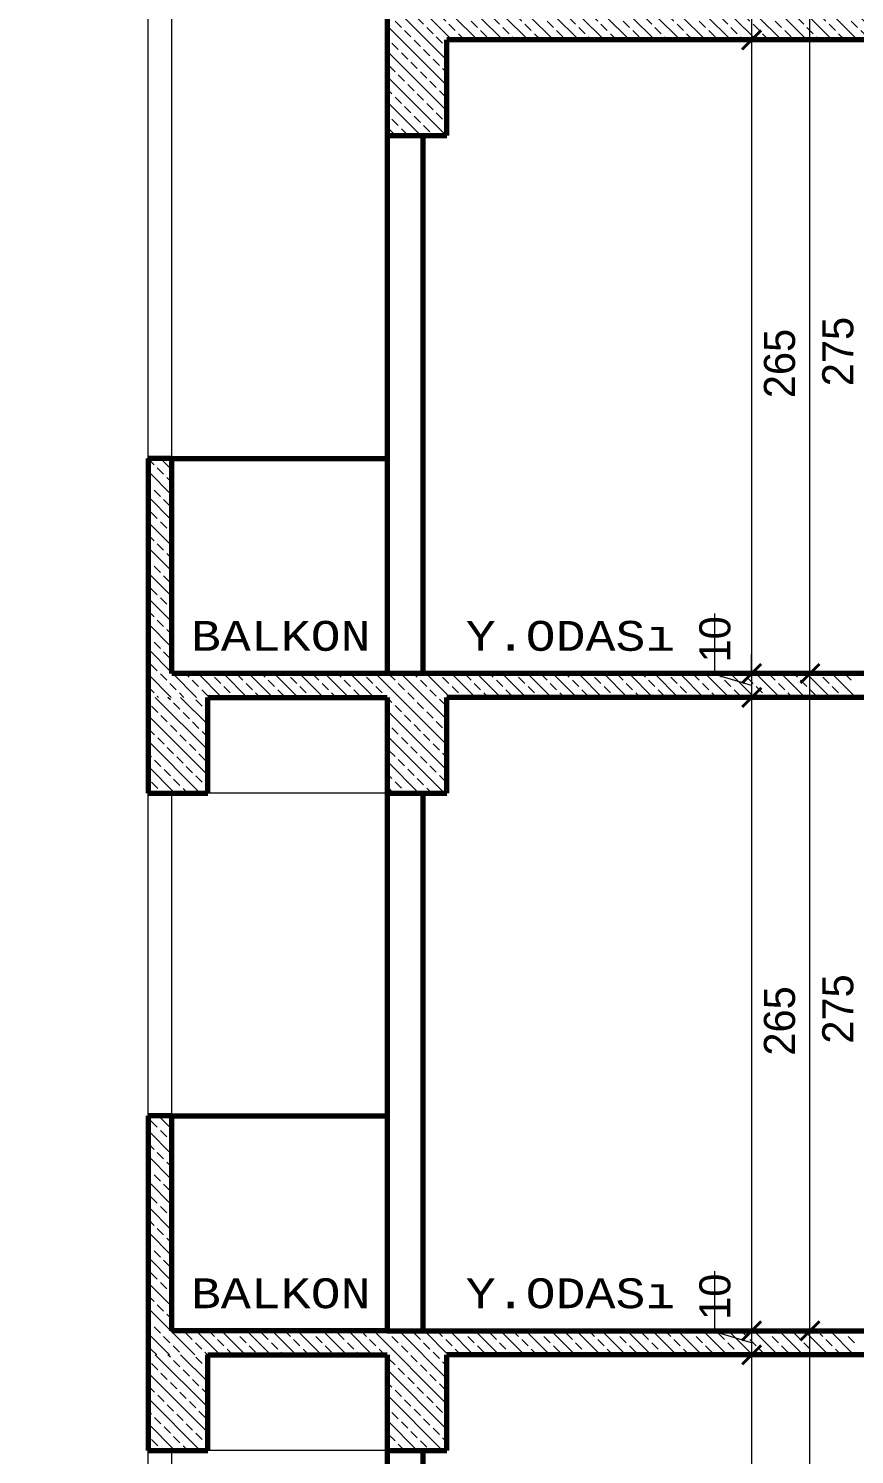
# Model space of a CAD drawing. Header units: millimetres. Extents: x 35860 to 71103, y -11298 to -8385.
# Drawn here: x 54347 to 54693, y -9965 to -9369 of the extents above; entities that cross this region are included whole.
import ezdxf
from ezdxf.enums import TextEntityAlignment as Align

# ---------------------------------------------------------------- set-up
doc = ezdxf.new("R2010")
doc.units = ezdxf.units.MM
doc.header["$MEASUREMENT"] = 0
doc.layers.get('0').update_dxf_attribs({"lineweight": 15})
for name, color, linetype, lineweight in [('02', 2, 'Continuous', 20), ('03_Yazı', 1, 'Continuous', 30), ('07', 3, 'Continuous', 70), ('Ölçü', 140, 'Continuous', 20)]:
    doc.layers.add(name, color=color, linetype=linetype, lineweight=lineweight)
doc.styles.add('C', font='')
doc.styles.get('C').set_extended_font_data('Courier New Tur')

msp = doc.modelspace()

# ---------------------------------------------------------------- hatches: boundary and pattern name
h = msp.add_hatch()
h.set_pattern_fill('ANSI33', color=256, scale=30, style=0)
h.set_pattern_definition([(135, (107399.5166, 65.1045), (5.3033009, 5.3033009), []), (135, (107394.213, 65.1045), (5.3033009, 5.3033009), [3.75, -1.875])])
h.paths.add_polyline_path([(54812.08, -9373.42), (54522.08, -9373.42), (54522.08, -9413.42), (54497.08, -9413.42), (54497.08, -9363.42), (54497.08, -9323.42), (54347.08, -9323.42), (54347.08, -9313.42), (54497.08, -9313.42), (54517.08, -9313.42), (54517.08, -9363.42), (54937.08, -9363.42), (54937.08, -9373.42), (54837.08, -9373.42), (54837.08, -9413.42), (54812.08, -9413.42)])
h = msp.add_hatch()
h.set_pattern_fill('ANSI33', color=256, scale=30, style=0)
h.set_pattern_definition([(135, (108030.7684, 615.1045), (5.3033009, 5.3033009), []), (135, (108025.465, 615.1045), (5.3033009, 5.3033009), [3.75, -1.875])])
h.paths.add_polyline_path([(54397.08, -9648.42), (54422.08, -9648.42), (54422.08, -9688.42), (54397.08, -9688.42)])
h = msp.add_hatch()
h.set_pattern_fill('ANSI33', color=256, scale=30, style=0)
h.set_pattern_definition([(135, (108030.7684, 340.1045), (5.3033009, 5.3033009), []), (135, (108025.465, 340.1045), (5.3033009, 5.3033009), [3.75, -1.875])])
h.paths.add_polyline_path([(54397.08, -9923.42), (54422.08, -9923.42), (54422.08, -9963.42), (54397.08, -9963.42)])

# ---------------------------------------------------------------- linework, layer by layer
for p, q in [((54397.08, -9548.42), (54397.08, -9323.42)), ((54407.08, -9548.42), (54407.08, -9323.42)), ((54399.65, -9551.11), (54397.08, -9548.54)), ((54407.08, -9553.23), (54402.27, -9548.42)), ((54407.08, -9563.84), (54397.08, -9553.84)), ((54403.63, -9555.08), (54400.98, -9552.43)), ((54398.33, -9560.39), (54397.08, -9559.14)), ((54402.31, -9564.36), (54399.65, -9561.71)), ((54407.08, -9558.54), (54404.96, -9556.41)), ((54407.08, -9574.45), (54397.08, -9564.45)), ((54406.28, -9568.34), (54403.63, -9565.69)), ((54400.98, -9573.64), (54398.33, -9570.99)), ((54407.08, -9585.05), (54397.08, -9575.05)), ((54404.96, -9577.62), (54402.31, -9574.97)), ((54407.08, -9579.75), (54406.28, -9578.95)), ((54399.65, -9582.93), (54397.08, -9580.36)), ((54403.63, -9586.9), (54400.98, -9584.25)), ((54407.08, -9595.66), (54397.08, -9585.66)), ((54398.33, -9592.21), (54397.08, -9590.96)), ((54407.08, -9590.36), (54404.96, -9588.23)), ((54407.08, -9606.27), (54397.08, -9596.27)), ((54402.31, -9596.18), (54399.65, -9593.53)), ((54406.28, -9600.16), (54403.63, -9597.51)), ((54400.98, -9605.46), (54398.33, -9602.81)), ((54407.08, -9616.87), (54397.08, -9606.87)), ((54404.96, -9609.44), (54402.31, -9606.79)), ((54399.65, -9614.75), (54397.08, -9612.18)), ((54407.08, -9611.57), (54406.28, -9610.77)), ((54407.08, -9627.48), (54397.08, -9617.48)), ((54403.63, -9618.72), (54400.98, -9616.07)), ((54407.08, -9622.18), (54404.96, -9620.05)), ((54398.33, -9624.03), (54397.08, -9622.78)), ((54402.31, -9628), (54399.65, -9625.35)), ((54407.08, -9638.09), (54397.08, -9628.09)), ((54406.28, -9631.98), (54403.63, -9629.33)), ((54406.81, -9648.42), (54397.08, -9638.69)), ((54400.98, -9637.28), (54398.33, -9634.63)), ((54404.96, -9641.26), (54402.31, -9638.61)), ((54417.42, -9648.42), (54407.42, -9638.42)), ((54414.24, -9639.94), (54412.72, -9638.42)), ((54428.03, -9648.42), (54418.03, -9638.42)), ((54423.52, -9638.61), (54423.33, -9638.42)), ((54438.63, -9648.42), (54428.63, -9638.42)), ((54436.78, -9641.26), (54434.13, -9638.61)), ((54449.24, -9648.42), (54439.24, -9638.42)), ((54446.06, -9639.94), (54444.54, -9638.42)), ((54459.85, -9648.42), (54449.85, -9638.42)), ((54455.34, -9638.61), (54455.15, -9638.42)), ((54470.45, -9648.42), (54460.45, -9638.42)), ((54468.6, -9641.26), (54465.94, -9638.61)), ((54481.06, -9648.42), (54471.06, -9638.42)), ((54477.88, -9639.94), (54476.36, -9638.42)), ((54491.67, -9648.42), (54481.67, -9638.42)), ((54487.16, -9638.61), (54486.97, -9638.42)), ((54522.08, -9668.23), (54492.27, -9638.42)), ((54500.42, -9641.26), (54497.76, -9638.61)), ((54522.08, -9657.63), (54502.88, -9638.42)), ((54509.7, -9639.94), (54508.18, -9638.42)), ((54523.49, -9648.42), (54513.49, -9638.42)), ((54518.98, -9638.61), (54518.79, -9638.42)), ((54534.09, -9648.42), (54524.09, -9638.42)), ((54532.24, -9641.26), (54529.58, -9638.61)), ((54544.7, -9648.42), (54534.7, -9638.42)), ((54541.52, -9639.94), (54540, -9638.42)), ((54555.31, -9648.42), (54545.31, -9638.42)), ((54550.8, -9638.61), (54550.61, -9638.42)), ((54565.91, -9648.42), (54555.91, -9638.42)), ((54564.06, -9641.26), (54561.4, -9638.61)), ((54576.52, -9648.42), (54566.52, -9638.42)), ((54573.34, -9639.94), (54571.82, -9638.42)), ((54587.13, -9648.42), (54577.13, -9638.42)), ((54582.62, -9638.61), (54582.43, -9638.42)), ((54597.73, -9648.42), (54587.73, -9638.42)), ((54595.88, -9641.26), (54593.22, -9638.61)), ((54608.34, -9648.42), (54598.34, -9638.42)), ((54605.16, -9639.94), (54603.64, -9638.42)), ((54618.95, -9648.42), (54608.95, -9638.42)), ((54614.44, -9638.61), (54614.25, -9638.42)), ((54629.55, -9648.42), (54619.55, -9638.42)), ((54627.7, -9641.26), (54625.04, -9638.61)), ((54640.16, -9648.42), (54630.16, -9638.42)), ((54636.98, -9639.94), (54635.46, -9638.42)), ((54650.77, -9648.42), (54640.77, -9638.42)), ((54646.26, -9638.61), (54646.07, -9638.42)), ((54661.37, -9648.42), (54651.37, -9638.42)), ((54659.52, -9641.26), (54656.86, -9638.61)), ((54671.98, -9648.42), (54661.98, -9638.42)), ((54668.8, -9639.94), (54667.28, -9638.42)), ((54682.59, -9648.42), (54672.59, -9638.42)), ((54678.08, -9638.61), (54677.89, -9638.42)), ((54693.19, -9648.42), (54683.19, -9638.42)), ((54691.34, -9641.26), (54688.68, -9638.61)), ((54399.65, -9646.57), (54397.08, -9644)), ((54408.93, -9645.24), (54406.28, -9642.59)), ((54418.22, -9643.91), (54415.56, -9641.26)), ((54422.19, -9647.89), (54419.54, -9645.24)), ((54427.5, -9642.59), (54424.84, -9639.94)), ((54431.47, -9646.57), (54428.82, -9643.91)), ((54440.75, -9645.24), (54438.1, -9642.59)), ((54450.04, -9643.91), (54447.38, -9641.26)), ((54454.01, -9647.89), (54451.36, -9645.24)), ((54459.32, -9642.59), (54456.66, -9639.94)), ((54463.29, -9646.57), (54460.64, -9643.91)), ((54472.57, -9645.24), (54469.92, -9642.59)), ((54481.85, -9643.91), (54479.2, -9641.26)), ((54485.83, -9647.89), (54483.18, -9645.24)), ((54491.14, -9642.59), (54488.48, -9639.94)), ((54495.11, -9646.57), (54492.46, -9643.91)), ((54504.39, -9645.24), (54501.74, -9642.59)), ((54513.67, -9643.91), (54511.02, -9641.26)), ((54517.65, -9647.89), (54515, -9645.24)), ((54522.96, -9642.59), (54520.3, -9639.94)), ((54526.93, -9646.57), (54524.28, -9643.91)), ((54536.21, -9645.24), (54533.56, -9642.59)), ((54545.49, -9643.91), (54542.84, -9641.26)), ((54549.47, -9647.89), (54546.82, -9645.24)), ((54554.78, -9642.59), (54552.12, -9639.94)), ((54558.75, -9646.57), (54556.1, -9643.91)), ((54568.03, -9645.24), (54565.38, -9642.59)), ((54577.31, -9643.91), (54574.66, -9641.26)), ((54581.29, -9647.89), (54578.64, -9645.24)), ((54586.6, -9642.59), (54583.94, -9639.94)), ((54590.57, -9646.57), (54587.92, -9643.91)), ((54599.85, -9645.24), (54597.2, -9642.59)), ((54609.13, -9643.91), (54606.48, -9641.26)), ((54613.11, -9647.89), (54610.46, -9645.24)), ((54618.41, -9642.59), (54615.76, -9639.94)), ((54622.39, -9646.57), (54619.74, -9643.91)), ((54631.67, -9645.24), (54629.02, -9642.59)), ((54640.95, -9643.91), (54638.3, -9641.26)), ((54644.93, -9647.89), (54642.28, -9645.24)), ((54650.23, -9642.59), (54647.58, -9639.94)), ((54654.21, -9646.57), (54651.56, -9643.91)), ((54663.49, -9645.24), (54660.84, -9642.59)), ((54672.77, -9643.91), (54670.12, -9641.26)), ((54676.75, -9647.89), (54674.1, -9645.24)), ((54682.05, -9642.59), (54679.4, -9639.94)), ((54686.03, -9646.57), (54683.38, -9643.91)), ((54401.51, -9648.42), (54400.98, -9647.89)), ((54412.12, -9648.42), (54410.26, -9646.57)), ((54433.33, -9648.42), (54432.8, -9647.89)), ((54443.94, -9648.42), (54442.08, -9646.57)), ((54465.15, -9648.42), (54464.62, -9647.89)), ((54475.76, -9648.42), (54473.9, -9646.57)), ((54496.97, -9648.42), (54496.44, -9647.89)), ((54499.09, -9650.54), (54497.08, -9648.54)), ((54508.37, -9649.22), (54505.72, -9646.57)), ((54512.35, -9653.19), (54509.7, -9650.54)), ((54521.63, -9651.87), (54518.98, -9649.22)), ((54528.79, -9648.42), (54528.26, -9647.89)), ((54539.4, -9648.42), (54537.54, -9646.57)), ((54560.61, -9648.42), (54560.08, -9647.89)), ((54571.22, -9648.42), (54569.36, -9646.57)), ((54592.43, -9648.42), (54591.9, -9647.89)), ((54603.04, -9648.42), (54601.18, -9646.57)), ((54624.25, -9648.42), (54623.72, -9647.89)), ((54634.86, -9648.42), (54633, -9646.57)), ((54656.07, -9648.42), (54655.54, -9647.89)), ((54666.68, -9648.42), (54664.82, -9646.57)), ((54687.89, -9648.42), (54687.36, -9647.89)), ((54522.08, -9678.84), (54497.08, -9653.84)), ((54503.07, -9654.52), (54500.42, -9651.87)), ((54507.05, -9658.5), (54504.39, -9655.85)), ((54516.33, -9657.17), (54513.67, -9654.52)), ((54497.76, -9659.82), (54497.08, -9659.14)), ((54501.74, -9663.8), (54499.09, -9661.15)), ((54511.02, -9662.48), (54508.37, -9659.82)), ((54520.3, -9661.15), (54517.65, -9658.5)), ((54522.08, -9662.93), (54521.63, -9662.48)), ((54521.06, -9688.42), (54497.08, -9664.45)), ((54505.72, -9667.78), (54503.07, -9665.13)), ((54509.7, -9671.76), (54507.05, -9669.1)), ((54515, -9666.45), (54512.35, -9663.8)), ((54518.98, -9670.43), (54516.33, -9667.78)), ((54510.45, -9688.42), (54497.08, -9675.05)), ((54500.42, -9673.08), (54497.76, -9670.43)), ((54504.39, -9677.06), (54501.74, -9674.41)), ((54513.67, -9675.73), (54511.02, -9673.08)), ((54522.08, -9673.54), (54520.3, -9671.76)), ((54499.09, -9682.36), (54497.08, -9680.36)), ((54508.37, -9681.04), (54505.72, -9678.38)), ((54517.65, -9679.71), (54515, -9677.06)), ((54521.63, -9683.69), (54518.98, -9681.04)), ((54499.85, -9688.42), (54497.08, -9685.66)), ((54503.07, -9686.34), (54500.42, -9683.69)), ((54512.35, -9685.01), (54509.7, -9682.36)), ((54515.76, -9688.42), (54513.67, -9686.34)), ((54397.08, -9823.42), (54397.08, -9688.42)), ((54407.08, -9823.42), (54407.08, -9688.42)), ((54505.15, -9688.42), (54504.39, -9687.67)), ((54407.08, -9829), (54401.5, -9823.42)), ((54407.08, -9839.61), (54397.08, -9829.61)), ((54400.98, -9828.2), (54398.33, -9825.55)), ((54404.96, -9832.18), (54402.31, -9829.53)), ((54399.65, -9837.48), (54397.08, -9834.91)), ((54407.08, -9834.31), (54406.28, -9833.51)), ((54407.08, -9850.22), (54397.08, -9840.22)), ((54403.63, -9841.46), (54400.98, -9838.81)), ((54398.33, -9846.76), (54397.08, -9845.52)), ((54407.08, -9844.91), (54404.96, -9842.79)), ((54407.08, -9860.82), (54397.08, -9850.82)), ((54402.31, -9850.74), (54399.65, -9848.09)), ((54406.28, -9854.72), (54403.63, -9852.07)), ((54400.98, -9860.02), (54398.33, -9857.37)), ((54407.08, -9871.43), (54397.08, -9861.43)), ((54404.96, -9864), (54402.31, -9861.35)), ((54407.08, -9866.13), (54406.28, -9865.33)), ((54399.65, -9869.3), (54397.08, -9866.73)), ((54403.63, -9873.28), (54400.98, -9870.63)), ((54407.08, -9882.04), (54397.08, -9872.04)), ((54398.33, -9878.58), (54397.08, -9877.34)), ((54407.08, -9876.73), (54404.96, -9874.61)), ((54407.08, -9892.64), (54397.08, -9882.64)), ((54402.31, -9882.56), (54399.65, -9879.91)), ((54400.98, -9891.84), (54398.33, -9889.19)), ((54406.28, -9886.54), (54403.63, -9883.89)), ((54407.08, -9903.25), (54397.08, -9893.25)), ((54404.96, -9895.82), (54402.31, -9893.17)), ((54399.65, -9901.12), (54397.08, -9898.55)), ((54407.08, -9897.95), (54406.28, -9897.15)), ((54416.65, -9923.42), (54397.08, -9903.86)), ((54403.63, -9905.1), (54400.98, -9902.45)), ((54407.08, -9908.55), (54404.96, -9906.43)), ((54398.33, -9910.4), (54397.08, -9909.16)), ((54402.31, -9914.38), (54399.65, -9911.73)), ((54427.26, -9923.42), (54417.26, -9913.42)), ((54424.84, -9915.71), (54422.56, -9913.42)), ((54437.86, -9923.42), (54427.86, -9913.42)), ((54434.13, -9914.38), (54433.17, -9913.42)), ((54448.47, -9923.42), (54438.47, -9913.42)), ((54459.08, -9923.42), (54449.08, -9913.42)), ((54456.66, -9915.71), (54454.38, -9913.42)), ((54469.68, -9923.42), (54459.68, -9913.42)), ((54465.94, -9914.38), (54464.99, -9913.42)), ((54480.29, -9923.42), (54470.29, -9913.42)), ((54490.9, -9923.42), (54480.9, -9913.42)), ((54488.48, -9915.71), (54486.2, -9913.42)), ((54522.08, -9944), (54491.5, -9913.42)), ((54497.76, -9914.38), (54496.81, -9913.42)), ((54522.08, -9933.4), (54502.11, -9913.42)), ((54522.72, -9923.42), (54512.72, -9913.42)), ((54520.3, -9915.71), (54518.02, -9913.42)), ((54533.32, -9923.42), (54523.32, -9913.42)), ((54529.58, -9914.38), (54528.63, -9913.42)), ((54543.93, -9923.42), (54533.93, -9913.42)), ((54554.53, -9923.42), (54544.53, -9913.42)), ((54552.12, -9915.71), (54549.84, -9913.42)), ((54565.14, -9923.42), (54555.14, -9913.42)), ((54561.4, -9914.38), (54560.44, -9913.42)), ((54575.75, -9923.42), (54565.75, -9913.42)), ((54586.35, -9923.42), (54576.35, -9913.42)), ((54583.94, -9915.71), (54581.66, -9913.42)), ((54596.96, -9923.42), (54586.96, -9913.42)), ((54593.22, -9914.38), (54592.26, -9913.42)), ((54607.57, -9923.42), (54597.57, -9913.42)), ((54618.17, -9923.42), (54608.17, -9913.42)), ((54615.76, -9915.71), (54613.48, -9913.42)), ((54628.78, -9923.42), (54618.78, -9913.42)), ((54625.04, -9914.38), (54624.08, -9913.42)), ((54639.39, -9923.42), (54629.39, -9913.42)), ((54649.99, -9923.42), (54639.99, -9913.42)), ((54647.58, -9915.71), (54645.3, -9913.42)), ((54660.6, -9923.42), (54650.6, -9913.42)), ((54656.86, -9914.38), (54655.9, -9913.42)), ((54671.21, -9923.42), (54661.21, -9913.42)), ((54681.81, -9923.42), (54671.81, -9913.42)), ((54679.4, -9915.71), (54677.12, -9913.42)), ((54692.42, -9923.42), (54682.42, -9913.42)), ((54688.68, -9914.38), (54687.72, -9913.42)), ((54406.04, -9923.42), (54397.08, -9914.46)), ((54406.28, -9918.36), (54403.63, -9915.71)), ((54415.56, -9917.03), (54412.91, -9914.38)), ((54419.54, -9921.01), (54416.89, -9918.36)), ((54428.82, -9919.69), (54426.17, -9917.03)), ((54438.1, -9918.36), (54435.45, -9915.71)), ((54447.38, -9917.03), (54444.73, -9914.38)), ((54451.36, -9921.01), (54448.71, -9918.36)), ((54460.64, -9919.69), (54457.99, -9917.03)), ((54469.92, -9918.36), (54467.27, -9915.71)), ((54479.2, -9917.03), (54476.55, -9914.38)), ((54483.18, -9921.01), (54480.53, -9918.36)), ((54492.46, -9919.69), (54489.81, -9917.03)), ((54501.74, -9918.36), (54499.09, -9915.71)), ((54511.02, -9917.03), (54508.37, -9914.38)), ((54515, -9921.01), (54512.35, -9918.36)), ((54524.28, -9919.69), (54521.63, -9917.03)), ((54533.56, -9918.36), (54530.91, -9915.71)), ((54542.84, -9917.03), (54540.19, -9914.38)), ((54546.82, -9921.01), (54544.17, -9918.36)), ((54556.1, -9919.69), (54553.45, -9917.03)), ((54565.38, -9918.36), (54562.73, -9915.71)), ((54574.66, -9917.03), (54572.01, -9914.38)), ((54578.64, -9921.01), (54575.99, -9918.36)), ((54587.92, -9919.69), (54585.27, -9917.03)), ((54597.2, -9918.36), (54594.55, -9915.71)), ((54606.48, -9917.03), (54603.83, -9914.38)), ((54610.46, -9921.01), (54607.81, -9918.36)), ((54619.74, -9919.69), (54617.09, -9917.03)), ((54629.02, -9918.36), (54626.37, -9915.71)), ((54638.3, -9917.03), (54635.65, -9914.38)), ((54642.28, -9921.01), (54639.63, -9918.36)), ((54651.56, -9919.69), (54648.91, -9917.03)), ((54660.84, -9918.36), (54658.19, -9915.71)), ((54670.12, -9917.03), (54667.47, -9914.38)), ((54674.1, -9921.01), (54671.45, -9918.36)), ((54683.38, -9919.69), (54680.73, -9917.03)), ((54692.66, -9918.36), (54690.01, -9915.71)), ((54400.74, -9923.42), (54398.33, -9921.01)), ((54410.26, -9922.34), (54407.61, -9919.69)), ((54421.95, -9923.42), (54420.87, -9922.34)), ((54432.56, -9923.42), (54430.15, -9921.01)), ((54442.08, -9922.34), (54439.43, -9919.69)), ((54453.77, -9923.42), (54452.69, -9922.34)), ((54464.38, -9923.42), (54461.97, -9921.01)), ((54473.9, -9922.34), (54471.25, -9919.69)), ((54485.59, -9923.42), (54484.51, -9922.34)), ((54496.2, -9923.42), (54493.79, -9921.01)), ((54500.42, -9927.64), (54497.76, -9924.99)), ((54505.72, -9922.34), (54503.07, -9919.69)), ((54509.7, -9926.31), (54507.05, -9923.66)), ((54518.98, -9924.99), (54516.33, -9922.34)), ((54528.02, -9923.42), (54525.61, -9921.01)), ((54537.54, -9922.34), (54534.89, -9919.69)), ((54549.23, -9923.42), (54548.15, -9922.34)), ((54559.84, -9923.42), (54557.43, -9921.01)), ((54569.36, -9922.34), (54566.71, -9919.69)), ((54581.05, -9923.42), (54579.97, -9922.34)), ((54591.66, -9923.42), (54589.25, -9921.01)), ((54601.18, -9922.34), (54598.53, -9919.69)), ((54612.87, -9923.42), (54611.79, -9922.34)), ((54623.48, -9923.42), (54621.07, -9921.01)), ((54633, -9922.34), (54630.35, -9919.69)), ((54644.69, -9923.42), (54643.61, -9922.34)), ((54655.3, -9923.42), (54652.89, -9921.01)), ((54664.82, -9922.34), (54662.17, -9919.69)), ((54676.51, -9923.42), (54675.43, -9922.34)), ((54687.12, -9923.42), (54684.71, -9921.01)), ((54522.08, -9954.61), (54497.08, -9929.61)), ((54504.39, -9931.62), (54501.74, -9928.97)), ((54513.67, -9930.29), (54511.02, -9927.64)), ((54522.08, -9928.09), (54520.3, -9926.31)), ((54499.09, -9936.92), (54497.08, -9934.91)), ((54508.37, -9935.6), (54505.72, -9932.94)), ((54512.35, -9939.57), (54509.7, -9936.92)), ((54517.65, -9934.27), (54515, -9931.62)), ((54521.63, -9938.25), (54518.98, -9935.6)), ((54520.29, -9963.42), (54497.08, -9940.22)), ((54503.07, -9940.9), (54500.42, -9938.25)), ((54507.05, -9944.88), (54504.39, -9942.22)), ((54516.33, -9943.55), (54513.67, -9940.9)), ((54497.76, -9946.2), (54497.08, -9945.52)), ((54501.74, -9950.18), (54499.09, -9947.53)), ((54511.02, -9948.85), (54508.37, -9946.2)), ((54520.3, -9947.53), (54517.65, -9944.88)), ((54522.08, -9949.31), (54521.63, -9948.85)), ((54509.68, -9963.42), (54497.08, -9950.82)), ((54505.72, -9954.16), (54503.07, -9951.5)), ((54515, -9952.83), (54512.35, -9950.18)), ((54518.98, -9956.81), (54516.33, -9954.16)), ((54500.42, -9959.46), (54497.76, -9956.81)), ((54504.38, -9963.42), (54501.74, -9960.79)), ((54509.7, -9958.13), (54507.05, -9955.48)), ((54513.67, -9962.11), (54511.02, -9959.46)), ((54522.08, -9959.91), (54520.3, -9958.13)), ((54397.08, -10098.42), (54397.08, -9963.42)), ((54407.08, -10098.42), (54407.08, -9963.42)), ((54499.08, -9963.42), (54497.08, -9961.43))]:
    msp.add_line(p, q)
at = {"linetype": 'ByBlock', "const_width": 1.2}
for points in [[(54653.63, -9369.42), (54645.63, -9377.42)], [(54645.63, -9377.42), (54653.63, -9369.42)], [(54653.63, -9634.42), (54645.63, -9642.42)], [(54653.63, -9634.42), (54645.63, -9642.42)], [(54678.03, -9634.42), (54670.03, -9642.42)], [(54670.03, -9642.42), (54678.03, -9634.42)], [(54645.63, -9652.42), (54653.63, -9644.42)], [(54645.63, -9652.42), (54653.63, -9644.42)], [(54645.63, -9917.42), (54653.63, -9909.42)], [(54653.63, -9909.42), (54645.63, -9917.42)], [(54678.03, -9909.42), (54670.03, -9917.42)], [(54670.03, -9917.42), (54678.03, -9909.42)], [(54653.63, -9919.42), (54645.63, -9927.42)], [(54645.63, -9927.42), (54653.63, -9919.42)]]:
    msp.add_lwpolyline(points, dxfattribs=at)
for p in [(54649.63, -9373.42), (54649.63, -9373.42), (54649.63, -9373.42), (54649.63, -9638.42), (54649.63, -9638.42), (54649.63, -9638.42), (54674.03, -9638.42), (54674.03, -9638.42), (54674.03, -9638.42), (54649.63, -9648.42), (54649.63, -9648.42), (54649.63, -9648.42), (54649.63, -9913.42), (54649.63, -9913.42), (54649.63, -9913.42), (54674.03, -9913.42), (54674.03, -9913.42), (54674.03, -9913.42), (54649.63, -9923.42), (54649.63, -9923.42), (54649.63, -9923.42)]:
    msp.add_point(p)
at = {"layer": '02'}
for p, q in [((54497.08, -9688.42), (54422.08, -9688.42)), ((54497.08, -9963.42), (54422.08, -9963.42))]:
    msp.add_line(p, q, dxfattribs=at)
at = {"layer": '07'}
for p, q in [((54497.08, -9363.42), (54497.08, -9413.42)), ((54522.08, -9413.42), (54522.08, -9373.42)), ((54812.08, -9373.42), (54522.08, -9373.42)), ((54497.08, -9413.42), (54522.08, -9413.42)), ((54497.08, -9413.42), (54497.08, -9638.42)), ((54512.08, -9413.42), (54512.08, -9638.42)), ((54407.08, -9548.42), (54397.08, -9548.42)), ((54397.08, -9548.42), (54397.08, -9648.42)), ((54407.08, -9638.42), (54407.08, -9548.42)), ((54407.08, -9548.42), (54497.08, -9548.42)), ((54497.08, -9638.42), (54407.08, -9638.42)), ((54937.08, -9638.42), (54497.08, -9638.42)), ((54397.08, -9648.42), (54397.08, -9688.42)), ((54422.08, -9648.42), (54497.08, -9648.42)), ((54422.08, -9688.42), (54422.08, -9648.42)), ((54497.08, -9648.42), (54497.08, -9688.42)), ((54522.08, -9688.42), (54522.08, -9648.42)), ((54812.08, -9648.42), (54522.08, -9648.42)), ((54397.08, -9688.42), (54422.08, -9688.42)), ((54497.08, -9688.42), (54522.08, -9688.42)), ((54497.08, -9688.42), (54497.08, -9913.42)), ((54512.08, -9688.42), (54512.08, -9913.42)), ((54407.08, -9823.42), (54397.08, -9823.42)), ((54397.08, -9823.42), (54397.08, -9923.42)), ((54407.08, -9913.42), (54407.08, -9823.42)), ((54407.08, -9823.42), (54497.08, -9823.42)), ((54497.08, -9913.42), (54407.08, -9913.42)), ((54497.08, -9913.42), (54937.08, -9913.42)), ((54397.08, -9923.42), (54397.08, -9963.42)), ((54422.08, -9923.42), (54497.08, -9923.42)), ((54422.08, -9963.42), (54422.08, -9923.42)), ((54497.08, -9923.42), (54497.08, -9963.42)), ((54522.08, -9963.42), (54522.08, -9923.42)), ((54812.08, -9923.42), (54522.08, -9923.42)), ((54397.08, -9963.42), (54422.08, -9963.42)), ((54497.08, -9963.42), (54522.08, -9963.42)), ((54497.08, -9963.42), (54497.08, -10188.42)), ((54512.08, -9963.42), (54512.08, -10188.42))]:
    msp.add_line(p, q, dxfattribs=at)
at = {"layer": 'Ölçü'}
for p, q in [((54649.63, -9363.42), (54649.63, -9373.42)), ((54674.03, -9638.42), (54674.03, -9363.42)), ((54649.63, -9373.42), (54649.63, -9638.42)), ((54650.26, -9373.42), (54650.88, -9373.42)), ((54634.24, -9638.81), (54634.24, -9613.38)), ((54649.63, -9638.42), (54649.63, -9630.42)), ((54649.63, -9643.42), (54634.24, -9638.81)), ((54649.01, -9638.42), (54648.38, -9638.42)), ((54649.63, -9638.42), (54649.63, -9648.42)), ((54674.03, -9913.42), (54674.03, -9638.42)), ((54674.66, -9638.42), (54675.28, -9638.42)), ((54649.01, -9648.42), (54648.38, -9648.42)), ((54649.63, -9648.42), (54649.63, -9913.42)), ((54649.63, -9648.42), (54649.63, -9656.42)), ((54634.24, -9913.81), (54634.24, -9888.38)), ((54649.01, -9913.42), (54648.38, -9913.42)), ((54649.63, -9913.42), (54649.63, -9923.42)), ((54674.03, -10188.42), (54674.03, -9913.42)), ((54674.66, -9913.42), (54675.28, -9913.42)), ((54649.63, -9918.42), (54634.24, -9913.81)), ((54649.01, -9923.42), (54648.38, -9923.42)), ((54649.63, -9923.42), (54649.63, -10188.42))]:
    msp.add_line(p, q, dxfattribs=at)

# ---------------------------------------------------------------- texts
at = {"layer": '03_Yazı'}
for s, p in [('275', (54692.17, -9518.26)), ('265', (54667.77, -9523.26)), ('10', (54640.74, -9633.81)), ('265', (54667.77, -9798.26)), ('275', (54692.17, -9793.26)), ('10', (54640.74, -9908.81))]:
    msp.add_text(s, height=13, rotation=90, dxfattribs=at).set_placement(p)
at = {"layer": '03_Yazı', "style": 'C'}
for tag, p in [('BALKON', (54452.61, -9622.68)), ('Y.ODASı', (54573.87, -9622.68)), ('BALKON', (54452.61, -9897.68)), ('Y.ODASı', (54573.87, -9897.68))]:
    msp.add_attdef(tag, text='A:10.00m2', height=12.5, dxfattribs=at).set_placement(p, align=Align.MIDDLE_CENTER)

doc.saveas('drawing.dxf')
